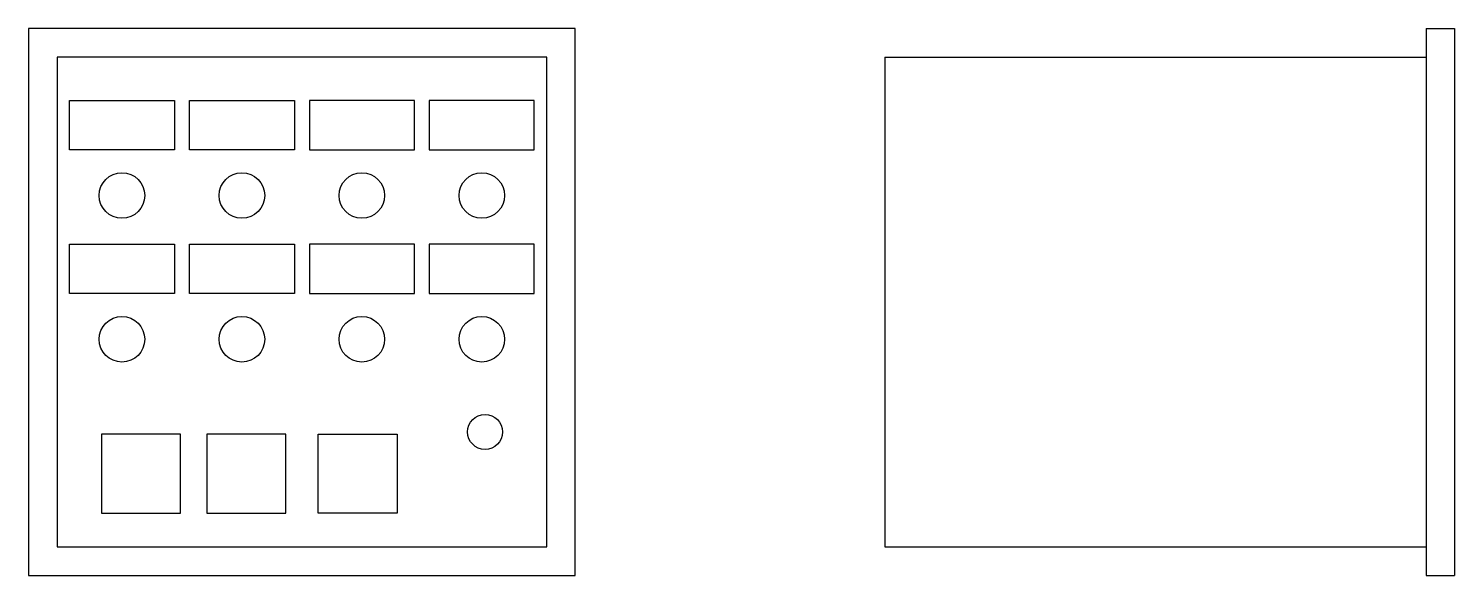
# Model space of a CAD drawing. Extents: x 9253 to 9503, y 1382 to 1478.
import ezdxf

# ---------------------------------------------------------------- set-up
doc = ezdxf.new("R2010")
doc.units = 0
doc.header["$LTSCALE"] = 10
doc.header["$MEASUREMENT"] = 0
doc.layers.get('0').update_dxf_attribs({"linetype": 'CONTINUOUS'})

msp = doc.modelspace()

# ---------------------------------------------------------------- linework, layer by layer
at = {"color": 2}
for p, q in [((9498.13, 1477.91), (9498.13, 1381.91)), ((9498.13, 1477.91), (9503.13, 1477.91)), ((9503.13, 1477.91), (9503.13, 1381.91)), ((9403.13, 1472.91), (9403.13, 1386.91)), ((9403.13, 1472.91), (9498.13, 1472.91)), ((9403.13, 1386.91), (9498.13, 1386.91)), ((9498.13, 1381.91), (9503.13, 1381.91))]:
    msp.add_line(p, q, dxfattribs=at)
for points in [[(9252.74, 1381.91), (9348.74, 1381.91), (9348.74, 1477.91), (9252.74, 1477.91)], [(9257.74, 1386.91), (9343.74, 1386.91), (9343.74, 1472.91), (9257.74, 1472.91)], [(9259.92, 1465.28), (9278.36, 1465.28), (9278.36, 1456.62), (9259.92, 1456.62)], [(9280.99, 1465.28), (9299.43, 1465.28), (9299.43, 1456.62), (9280.99, 1456.62)], [(9320.49, 1465.28), (9302.05, 1465.28), (9302.05, 1456.62), (9320.49, 1456.62)], [(9341.55, 1465.28), (9323.11, 1465.28), (9323.11, 1456.62), (9341.55, 1456.62)], [(9259.92, 1440.04), (9278.36, 1440.04), (9278.36, 1431.38), (9259.92, 1431.38)], [(9280.99, 1440.04), (9299.43, 1440.04), (9299.43, 1431.38), (9280.99, 1431.38)], [(9320.49, 1440.04), (9302.05, 1440.04), (9302.05, 1431.38), (9320.49, 1431.38)], [(9341.55, 1440.04), (9323.11, 1440.04), (9323.11, 1431.38), (9341.55, 1431.38)], [(9279.4, 1406.71), (9265.53, 1406.71), (9265.53, 1392.85), (9279.4, 1392.85)], [(9297.9, 1406.71), (9284.03, 1406.71), (9284.03, 1392.85), (9297.9, 1392.85)], [(9303.58, 1406.71), (9317.45, 1406.71), (9317.45, 1392.85), (9303.58, 1392.85)]]:
    msp.add_lwpolyline(points, close=True, dxfattribs=at)
at = {"color": 4}
for centre in [(9269.14, 1448.6), (9290.21, 1448.6), (9311.27, 1448.6), (9332.33, 1448.6), (9269.14, 1423.36), (9290.21, 1423.36), (9311.27, 1423.36), (9332.33, 1423.36)]:
    msp.add_circle(centre, 4, dxfattribs=at)
at = {"color": 2}
msp.add_circle((9332.91, 1407.11), 3.08, dxfattribs=at)

doc.saveas('drawing.dxf')
